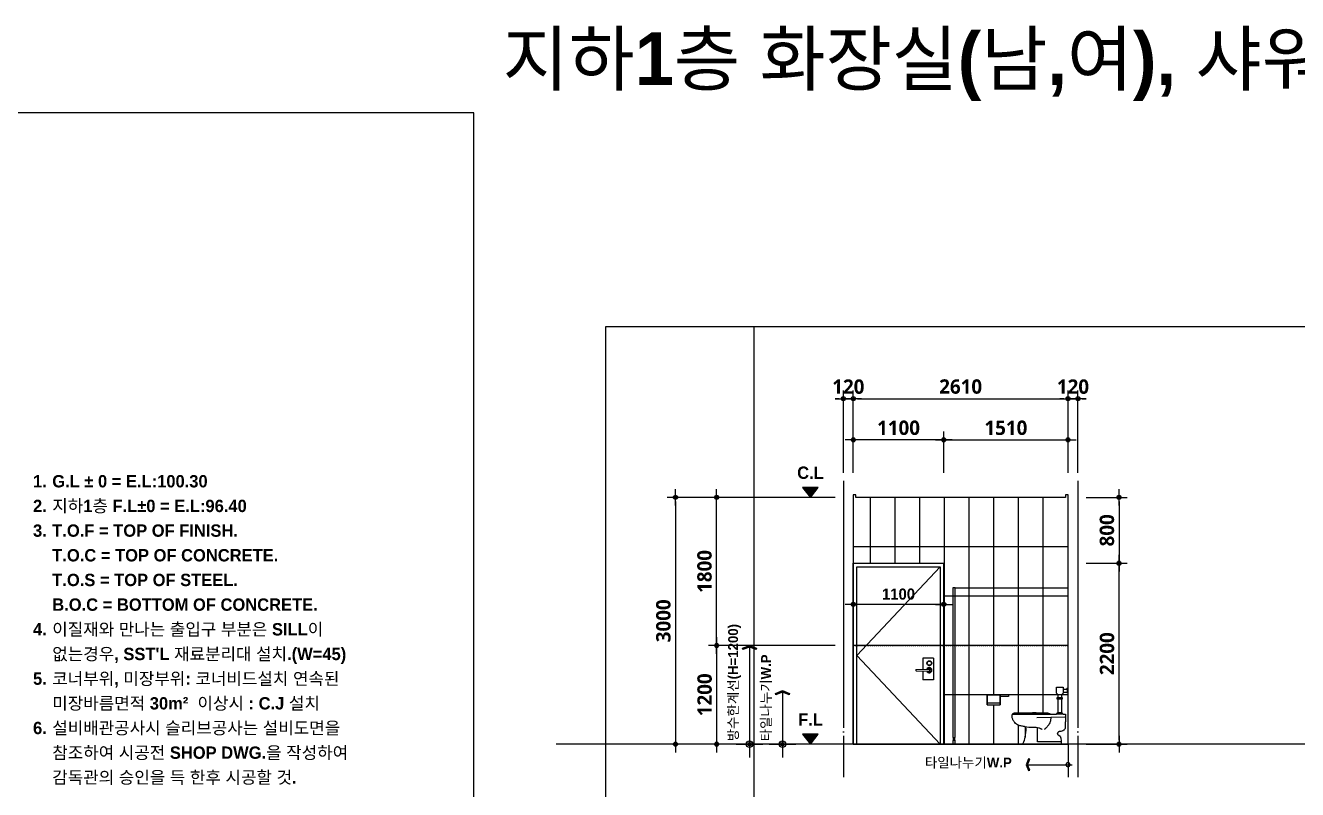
# Model space of a CAD drawing. Header units: millimetres. Extents: x 0 to 336000, y 0 to 30768.
# Drawn here: x 78549 to 94008, y 21473 to 30763 of the extents above; entities that cross this region are included whole.
import ezdxf
from ezdxf.enums import TextEntityAlignment as Align

# ---------------------------------------------------------------- set-up
doc = ezdxf.new("R2010")
doc.units = ezdxf.units.MM
doc.header["$LTSCALE"] = 50
doc.linetypes.add('CEN', pattern=[62, 60, -1, 0, -1])
doc.linetypes.add('HID', pattern=[0.5, 0.25, -0.25])
doc.layers.get('Defpoints').update_dxf_attribs({"color": 153})
for name, color, linetype in [('A-ANNO-DIM', 4, 'Continuous'), ('A-ANNO-GRA1', 7, 'Continuous'), ('A-ANNO-SYMB', 7, 'Continuous'), ('A-ANNO-TEXT1', 7, 'Continuous'), ('A-ANNO-TITL', 7, 'Continuous'), ('A-CEN', 1, 'CEN'), ('A-FLOR-TOIL-ELE1', 3, 'Continuous'), ('A-FLOR-TOIL-ELE2', 4, 'Continuous'), ('A-FLOR-TOIL-TILE', 8, 'Continuous'), ('A-ST-AXIS-DIM', 7, 'Continuous'), ('CEN', 1, 'Continuous'), ('DIM', 7, 'Continuous'), ('DOOR', 4, 'Continuous'), ('ELE2', 3, 'Continuous'), ('HID', 7, 'HID'), ('WIN', 6, 'Continuous')]:
    doc.layers.add(name, color=color, linetype=linetype)
doc.layers.add('G(그리드1)', color=185, linetype='Continuous', plot=False)
doc.layers.add('G(그리드2)', color=235, linetype='Continuous', plot=False)
doc.styles.add('2020음성 1차', font='나눔고딕Bold.ttf')
doc.styles.add('SH_진천_나눔', font='')
doc.styles.get('SH_진천_나눔').set_extended_font_data('NanumGothic', bold=True)
doc.dimstyles.new('SHP 50', dxfattribs={"dimscale": 50, "dimtxt": 3.5, "dimasz": 1, "dimexe": 2, "dimexo": 2, "dimgap": 1, "dimtad": 1, "dimdec": 0, "dimzin": 0, "dimdsep": 46, "dimtxsty": 'SH_진천_나눔', "dimblk": 'DIMDOT', "dimcen": 0.09, "dimclrd": 256, "dimclre": 256, "dimclrt": 3, "dimadec": 0, "dimazin": 1, "dimtfac": 1, "dimtdec": 0, "dimtix": 1, "dimtmove": 2, "dimatfit": 0, "dimldrblk": 'DIMDOT', "dimfxl": 1, "dimtolj": 1, "dimtzin": 0, "dimlwd": -1, "dimlwe": -1, "dimarcsym": 0})
doc.dimstyles.new('SHP 50내부', dxfattribs={"dimscale": 50, "dimtxt": 2.7, "dimasz": 1, "dimexe": 2, "dimexo": 2, "dimgap": 1, "dimtad": 1, "dimdec": 0, "dimzin": 0, "dimdsep": 46, "dimtxsty": '2020음성 1차', "dimblk": 'DIMDOT', "dimcen": 0.09, "dimclrd": 256, "dimclre": 256, "dimclrt": 3, "dimadec": 0, "dimazin": 1, "dimtfac": 1, "dimtdec": 0, "dimtix": 1, "dimtmove": 2, "dimatfit": 0, "dimldrblk": 'DIMDOT', "dimfxl": 1, "dimtolj": 1, "dimtzin": 0, "dimlwd": -1, "dimlwe": -1, "dimarcsym": 0})

# ---------------------------------------------------------------- blocks, each defined once
blk = doc.blocks.new('DIMDOT')
at = {"color": 0}
blk.add_line((-2, 0), (2, 0), dxfattribs=at)
for radius in [0.5, 0.25]:
    blk.add_circle((0, 0), radius, dxfattribs=at)
blk = doc.blocks.new('*D21071')
at = {"layer": 'A-ST-AXIS-DIM'}
for p, q in [((88489, 25325), (88489, 26325)), ((88609, 25325), (88609, 26325)), ((88439, 26225), (88389, 26225)), ((88609, 26225), (88489, 26225)), ((88659, 26225), (88709, 26225))]:
    blk.add_line(p, q, dxfattribs=at)
at = {"layer": 'Defpoints', "color": 0}
for p in [(88489, 26225), (88489, 25225), (88609, 25225)]:
    blk.add_point(p, dxfattribs=at)
at = {"layer": 'A-ST-AXIS-DIM', "linetype": 'ByBlock', "xscale": 50, "yscale": 50, "zscale": 50}
blk.add_blockref('DIMDOT', (88489, 26225), dxfattribs=at)
at = {"layer": 'A-ST-AXIS-DIM', "linetype": 'ByBlock', "xscale": 50, "yscale": 50, "zscale": 50, "rotation": 180}
blk.add_blockref('DIMDOT', (88609, 26225), dxfattribs=at)
at = {"layer": 'A-ST-AXIS-DIM', "color": 3, "insert": (88549, 26371), "char_height": 175, "attachment_point": 5, "style": 'SH_진천_나눔'}
blk.add_mtext('\\A1;120', dxfattribs=at)
blk = doc.blocks.new('*D21072')
at = {"layer": 'A-ST-AXIS-DIM'}
for p, q in [((88609, 25325), (88609, 26325)), ((91219, 25325), (91219, 26325)), ((88659, 26225), (91169, 26225))]:
    blk.add_line(p, q, dxfattribs=at)
at = {"layer": 'Defpoints', "color": 0}
for p in [(91219, 26225), (88609, 25225), (91219, 25225)]:
    blk.add_point(p, dxfattribs=at)
at = {"layer": 'A-ST-AXIS-DIM', "linetype": 'ByBlock', "xscale": 50, "yscale": 50, "zscale": 50, "rotation": 180}
blk.add_blockref('DIMDOT', (88609, 26225), dxfattribs=at)
at = {"layer": 'A-ST-AXIS-DIM', "linetype": 'ByBlock', "xscale": 50, "yscale": 50, "zscale": 50}
blk.add_blockref('DIMDOT', (91219, 26225), dxfattribs=at)
at = {"layer": 'A-ST-AXIS-DIM', "color": 3, "insert": (89914, 26372), "char_height": 175, "attachment_point": 5, "style": 'SH_진천_나눔'}
blk.add_mtext('\\A1;2610', dxfattribs=at)
blk = doc.blocks.new('*D21073')
at = {"layer": 'A-ST-AXIS-DIM'}
for p, q in [((91219, 25325), (91219, 26325)), ((91339, 25325), (91339, 26325)), ((91169, 26225), (91119, 26225)), ((91219, 26225), (91339, 26225)), ((91389, 26225), (91439, 26225))]:
    blk.add_line(p, q, dxfattribs=at)
at = {"layer": 'Defpoints', "color": 0}
for p in [(91339, 26225), (91219, 25225), (91339, 25225)]:
    blk.add_point(p, dxfattribs=at)
at = {"layer": 'A-ST-AXIS-DIM', "linetype": 'ByBlock', "xscale": 50, "yscale": 50, "zscale": 50}
blk.add_blockref('DIMDOT', (91219, 26225), dxfattribs=at)
at = {"layer": 'A-ST-AXIS-DIM', "linetype": 'ByBlock', "xscale": 50, "yscale": 50, "zscale": 50, "rotation": 180}
blk.add_blockref('DIMDOT', (91339, 26225), dxfattribs=at)
at = {"layer": 'A-ST-AXIS-DIM', "color": 3, "insert": (91279, 26371), "char_height": 175, "attachment_point": 5, "style": 'SH_진천_나눔'}
blk.add_mtext('\\A1;120', dxfattribs=at)
blk = doc.blocks.new('*D21074')
at = {"layer": 'A-ST-AXIS-DIM'}
for p, q in [((88389, 25025), (86349, 25025)), ((86449, 24975), (86449, 22075)), ((88389, 22025), (86349, 22025))]:
    blk.add_line(p, q, dxfattribs=at)
at = {"layer": 'Defpoints', "color": 0}
for p in [(88489, 25025), (86449, 22025), (88489, 22025)]:
    blk.add_point(p, dxfattribs=at)
at = {"layer": 'A-ST-AXIS-DIM', "linetype": 'ByBlock', "xscale": 50, "yscale": 50, "zscale": 50}
for p, rotation in [((86449, 25025), 90), ((86449, 22025), 270)]:
    blk.add_blockref('DIMDOT', p, dxfattribs=dict(at, rotation=rotation))
at = {"layer": 'A-ST-AXIS-DIM', "color": 3, "insert": (86302, 23525), "char_height": 175, "attachment_point": 5, "rotation": 90, "style": 'SH_진천_나눔'}
blk.add_mtext('\\A1;3000', dxfattribs=at)
blk = doc.blocks.new('*D21075')
at = {"layer": 'A-ST-AXIS-DIM'}
for p, q in [((88389, 25025), (86849, 25025)), ((86949, 23275), (86949, 24975)), ((88389, 23225), (86849, 23225))]:
    blk.add_line(p, q, dxfattribs=at)
at = {"layer": 'Defpoints', "color": 0}
for p in [(86949, 25025), (88489, 25025), (88489, 23225)]:
    blk.add_point(p, dxfattribs=at)
at = {"layer": 'A-ST-AXIS-DIM', "linetype": 'ByBlock', "xscale": 50, "yscale": 50, "zscale": 50}
for p, rotation in [((86949, 25025), 90), ((86949, 23225), 270)]:
    blk.add_blockref('DIMDOT', p, dxfattribs=dict(at, rotation=rotation))
at = {"layer": 'A-ST-AXIS-DIM', "color": 3, "insert": (86802, 24125), "char_height": 175, "attachment_point": 5, "rotation": 90, "style": 'SH_진천_나눔'}
blk.add_mtext('\\A1;1800', dxfattribs=at)
blk = doc.blocks.new('*D21076')
at = {"layer": 'A-ST-AXIS-DIM'}
for p, q in [((88389, 23225), (86849, 23225)), ((86949, 23175), (86949, 22075)), ((88389, 22025), (86849, 22025))]:
    blk.add_line(p, q, dxfattribs=at)
at = {"layer": 'Defpoints', "color": 0}
for p in [(88489, 23225), (86949, 22025), (88489, 22025)]:
    blk.add_point(p, dxfattribs=at)
at = {"layer": 'A-ST-AXIS-DIM', "linetype": 'ByBlock', "xscale": 50, "yscale": 50, "zscale": 50}
for p, rotation in [((86949, 23225), 90), ((86949, 22025), 270)]:
    blk.add_blockref('DIMDOT', p, dxfattribs=dict(at, rotation=rotation))
at = {"layer": 'A-ST-AXIS-DIM', "color": 3, "insert": (86803, 22625), "char_height": 175, "attachment_point": 5, "rotation": 90, "style": 'SH_진천_나눔'}
blk.add_mtext('\\A1;1200', dxfattribs=at)
blk = doc.blocks.new('*D21077')
at = {"layer": 'A-ST-AXIS-DIM'}
for p, q in [((91439, 24225), (91939, 24225)), ((91839, 22075), (91839, 24175)), ((91439, 22025), (91939, 22025))]:
    blk.add_line(p, q, dxfattribs=at)
at = {"layer": 'Defpoints', "color": 0}
for p in [(91339, 24225), (91839, 24225), (91339, 22025)]:
    blk.add_point(p, dxfattribs=at)
at = {"layer": 'A-ST-AXIS-DIM', "linetype": 'ByBlock', "xscale": 50, "yscale": 50, "zscale": 50}
for p, rotation in [((91839, 24225), 90), ((91839, 22025), 270)]:
    blk.add_blockref('DIMDOT', p, dxfattribs=dict(at, rotation=rotation))
at = {"layer": 'A-ST-AXIS-DIM', "color": 3, "insert": (91693, 23125), "char_height": 175, "attachment_point": 5, "rotation": 90, "style": 'SH_진천_나눔'}
blk.add_mtext('\\A1;2200', dxfattribs=at)
blk = doc.blocks.new('*D21078')
at = {"layer": 'A-ST-AXIS-DIM'}
for p, q in [((91439, 25025), (91939, 25025)), ((91839, 24975), (91839, 24275)), ((91439, 24225), (91939, 24225))]:
    blk.add_line(p, q, dxfattribs=at)
at = {"layer": 'Defpoints', "color": 0}
for p in [(91339, 25025), (91339, 24225), (91839, 24225)]:
    blk.add_point(p, dxfattribs=at)
at = {"layer": 'A-ST-AXIS-DIM', "linetype": 'ByBlock', "xscale": 50, "yscale": 50, "zscale": 50}
for p, rotation in [((91839, 25025), 90), ((91839, 24225), 270)]:
    blk.add_blockref('DIMDOT', p, dxfattribs=dict(at, rotation=rotation))
at = {"layer": 'A-ST-AXIS-DIM', "color": 3, "insert": (91692, 24625), "char_height": 175, "attachment_point": 5, "rotation": 90, "style": 'SH_진천_나눔'}
blk.add_mtext('\\A1;800', dxfattribs=at)
blk = doc.blocks.new('*D21079')
at = {"layer": 'A-ST-AXIS-DIM'}
for p, q in [((88609, 25325), (88609, 25825)), ((89709, 25325), (89709, 25825)), ((89659, 25725), (88659, 25725))]:
    blk.add_line(p, q, dxfattribs=at)
at = {"layer": 'Defpoints', "color": 0}
for p in [(88609, 25725), (88609, 25225), (89709, 25225)]:
    blk.add_point(p, dxfattribs=at)
at = {"layer": 'A-ST-AXIS-DIM', "linetype": 'ByBlock', "xscale": 50, "yscale": 50, "zscale": 50, "rotation": 180}
blk.add_blockref('DIMDOT', (88609, 25725), dxfattribs=at)
at = {"layer": 'A-ST-AXIS-DIM', "linetype": 'ByBlock', "xscale": 50, "yscale": 50, "zscale": 50}
blk.add_blockref('DIMDOT', (89709, 25725), dxfattribs=at)
at = {"layer": 'A-ST-AXIS-DIM', "color": 3, "insert": (89159, 25871), "char_height": 175, "attachment_point": 5, "style": 'SH_진천_나눔'}
blk.add_mtext('\\A1;1100', dxfattribs=at)
blk = doc.blocks.new('ARROWX')
blk.add_lwpolyline([(-0.2, -0.5), (-0.293, -0.463), (-0.108, 0), (-0.293, 0.463), (-0.2, 0.5), (0, 0)], close=True)
for points in [[(-0.2, 0.5), (-0.293, 0.463), (0, 0), (-0.108, 0)], [(0, 0), (-0.108, 0), (-0.2, -0.5), (-0.293, -0.463)]]:
    blk.add_solid(points)
blk = doc.blocks.new('Z_DOT')
at = {"layer": 'DIM', "color": 0}
for p, q in [((0, -3), (0, 3)), ((-3, 0), (3, 0))]:
    blk.add_line(p, q, dxfattribs=at)
for radius in [0.75, 0.375]:
    blk.add_circle((0, 0), radius, dxfattribs=at)
blk = doc.blocks.new('*D21080')
at = {"layer": 'A-ST-AXIS-DIM'}
for p, q in [((89709, 25325), (89709, 25825)), ((91219, 25325), (91219, 25825)), ((89759, 25725), (91169, 25725))]:
    blk.add_line(p, q, dxfattribs=at)
at = {"layer": 'Defpoints', "color": 0}
for p in [(91219, 25725), (89709, 25225), (91219, 25225)]:
    blk.add_point(p, dxfattribs=at)
at = {"layer": 'A-ST-AXIS-DIM', "linetype": 'ByBlock', "xscale": 50, "yscale": 50, "zscale": 50, "rotation": 180}
blk.add_blockref('DIMDOT', (89709, 25725), dxfattribs=at)
at = {"layer": 'A-ST-AXIS-DIM', "linetype": 'ByBlock', "xscale": 50, "yscale": 50, "zscale": 50}
blk.add_blockref('DIMDOT', (91219, 25725), dxfattribs=at)
at = {"layer": 'A-ST-AXIS-DIM', "color": 3, "insert": (90464, 25871), "char_height": 175, "attachment_point": 5, "style": 'SH_진천_나눔'}
blk.add_mtext('\\A1;1510', dxfattribs=at)
blk = doc.blocks.new('*D21081')
at = {"layer": 'A-ANNO-DIM'}
for p, q in [((88609, 23625), (88609, 23825)), ((89709, 23625), (89709, 23825)), ((89659, 23725), (88659, 23725))]:
    blk.add_line(p, q, dxfattribs=at)
at = {"layer": 'Defpoints', "color": 0}
for p in [(88609, 23725), (88609, 23525), (89709, 23525)]:
    blk.add_point(p, dxfattribs=at)
at = {"layer": 'A-ANNO-DIM', "linetype": 'ByBlock', "xscale": 50, "yscale": 50, "zscale": 50, "rotation": 180}
blk.add_blockref('DIMDOT', (88609, 23725), dxfattribs=at)
at = {"layer": 'A-ANNO-DIM', "linetype": 'ByBlock', "xscale": 50, "yscale": 50, "zscale": 50}
blk.add_blockref('DIMDOT', (89709, 23725), dxfattribs=at)
at = {"layer": 'A-ANNO-DIM', "color": 3, "insert": (89159, 23849), "char_height": 135, "attachment_point": 5, "style": '2020음성 1차'}
blk.add_mtext('\\A1;1100', dxfattribs=at)
blk = doc.blocks.new('_CIDOTB')
at = {"color": 0, "linetype": 'ByBlock'}
blk.add_line((2, 0), (-1, 0), dxfattribs=at)
blk.add_circle((0, 0), 0.5, dxfattribs=at)

msp = doc.modelspace()

# ---------------------------------------------------------------- hatches: boundary and pattern name
at = {"layer": 'A-ANNO-SYMB', "transparency": 33554687}
h = msp.add_hatch(color=256, dxfattribs=at)
h.dxf.hatch_style = 1
h.paths.add_polyline_path([(88184.2, 25145.5), (87993.2, 25145.5), (88088.7, 25025)])
h = msp.add_hatch(color=256, dxfattribs=at)
h.dxf.hatch_style = 1
h.paths.add_polyline_path([(88184.2, 22145.5), (87993.2, 22145.5), (88088.7, 22025)])

# ---------------------------------------------------------------- linework, layer by layer
at = {"layer": 'A-ANNO-GRA1'}
msp.add_lwpolyline([(85600, 27100), (85600, 1600), (119874.8, 1600), (119874.8, 27100)], close=True, dxfattribs=at)
at = {"layer": 'A-ANNO-SYMB'}
for p, q in [((87348.7, 23206.4), (87348.7, 22126.4)), ((87748.7, 22650.4), (87748.7, 22187)), ((90732.6, 21775), (91118.7, 21775))]:
    msp.add_line(p, q, dxfattribs=at)
at = {"layer": 'A-ANNO-SYMB', "transparency": 33554687}
for points in [[(88184.2, 25145.5), (87993.2, 25145.5), (88088.7, 25025)], [(88184.2, 22145.5), (87993.2, 22145.5), (88088.7, 22025)]]:
    msp.add_lwpolyline(points, close=True, dxfattribs=at)
at = {"layer": 'A-CEN'}
for p, q in [((88488.7, 25225), (88488.7, 21625)), ((91338.7, 25225), (91338.7, 21625))]:
    msp.add_line(p, q, dxfattribs=at)
at = {"layer": 'A-FLOR-TOIL-ELE1'}
msp.add_lwpolyline([(89708.7, 22025), (88608.7, 22025), (88608.7, 24225), (89708.7, 24225)], close=True, dxfattribs=at)
at = {"layer": 'A-FLOR-TOIL-ELE2'}
for p, q in [((89452.6, 23070.8), (89452.6, 22935.2)), ((89583.6, 23070.8), (89452.6, 23070.8)), ((89583.6, 23070.8), (89583.6, 22809)), ((89375.2, 22932.9), (89532.3, 22937.6)), ((89375.2, 22917.1), (89532.3, 22912.4)), ((89452.6, 22914.8), (89452.6, 22809)), ((89583.6, 22809), (89452.6, 22809)), ((90237.7, 22624.1), (90393.7, 22624.1)), ((90237.7, 22624.1), (90237.7, 22504.1)), ((90237.7, 22504.1), (90237.7, 22624.1)), ((90493.7, 22624.1), (90393.7, 22624.1)), ((90393.7, 22624.1), (90393.7, 22504.1)), ((90393.7, 22504.1), (90393.7, 22624.1)), ((90493.7, 22604.1), (90393.7, 22604.1)), ((90493.7, 22624.1), (90493.7, 22604.1)), ((91138.7, 22624.1), (91098.7, 22624.1)), ((91098.7, 22594.1), (91138.7, 22594.1)), ((91138.7, 22574.1), (91098.7, 22574.1)), ((91158.7, 22694.1), (91158.7, 22654.1)), ((91208.7, 22694.1), (91208.7, 22654.1)), ((90237.7, 22529.1), (90393.7, 22529.1)), ((90237.7, 22524.1), (90237.7, 22504.1)), ((90237.7, 22504.1), (90393.7, 22504.1)), ((91178.7, 22354.1), (90838.7, 22344.1)), ((91148.7, 22399.1), (91088.7, 22399.1)), ((91138.7, 22404.1), (91098.7, 22404.1)), ((90698.7, 22234.8), (90698.7, 22109.1)), ((90848.7, 22054.1), (90848.7, 22224.1)), ((91133.7, 22054.1), (90848.7, 22054.1))]:
    msp.add_line(p, q, dxfattribs=at)
for points in [[(88608.7, 22025), (88653.7, 22025), (88653.7, 24180), (89663.6, 24180), (89663.7, 22025)], [(91158.7, 22389.1), (91078.7, 22389.1)]]:
    msp.add_lwpolyline(points, dxfattribs=at)
for points in [[(89818.7, 22104.1), (89848.7, 22104.1), (89848.7, 23924.1), (89818.7, 23924.1)], [(89838.7, 22074.1), (89828.7, 22074.1), (89828.7, 22104.1), (89838.7, 22104.1)]]:
    msp.add_lwpolyline(points, close=True, dxfattribs=at)
for points in [[(91133.7, 22024.1), (90683.7, 22024.1, -0.5766821), (90675.2, 22038.8, 0.0999378), (90698.7, 22109.1), (90708.7, 22194.1, 0.0164649), (90709, 22203.8, 0.0154745), (90708.7, 22214.1, 0.0650559), (90707.7, 22219.6, 0.0347128), (90703.7, 22229.1, 0.1313089), (90698.8, 22234.7, 0.0884774), (90688.7, 22239.1, -0.0055303), (90645.9, 22246.4, -0.0191673), (90633.7, 22249.1, -0.0518299), (90617.5, 22255.2, -0.032539), (90593.7, 22269.1, -0.0479468), (90571.8, 22287.2, -0.0636254), (90558.7, 22304.1, -0.0315973), (90549.3, 22322.8, -0.0383776), (90543.7, 22339.1, -0.0135161), (90540.6, 22352.7, -0.0163211), (90538.7, 22364.1, -0.0330412), (90538.1, 22372.6, -0.0426563), (90538.7, 22379.1, -0.1549414), (90542.6, 22386.6, -0.1989124), (90548.7, 22389.1), (90803.7, 22389.1), (91078.7, 22389.1), (91083.7, 22399.1), (91088.7, 22399.1), (91088.7, 22404.1), (91098.7, 22404.1), (91098.7, 22574.1), (91088.7, 22574.1), (91088.7, 22594.1), (91098.7, 22594.1), (91098.7, 22624.1), (91078.7, 22644.1), (91078.7, 22719.1), (91158.7, 22719.1), (91158.7, 22694.1), (91208.7, 22694.1), (91208.7, 22704.1), (91218.7, 22709.1)], [(91218.7, 22639.1), (91208.7, 22649.1), (91208.7, 22654.1), (91158.7, 22654.1), (91158.7, 22644.1), (91138.7, 22624.1), (91138.7, 22594.1), (91148.7, 22594.1), (91148.7, 22574.1), (91138.7, 22574.1), (91138.7, 22404.1), (91148.7, 22404.1), (91148.7, 22399.1), (91153.7, 22399.1), (91158.7, 22389.1), (91188.7, 22389.1), (91188.7, 22329.1), (91188.7, 22299.1, -0.4142136), (91186.2, 22296.6, 0.4142136), (91183.7, 22294.1), (91183.7, 22259.1), (91183.7, 22224.1, -0.0954146), (91181, 22209.9, -0.1061955), (91173.7, 22199.1, -0.0760075), (91166.3, 22193.9, -0.0280162), (91143.7, 22184.1, -0.0760763), (91117.6, 22178.8, 0.1407596), (91103.7, 22174.1, 0.0445652), (91098.8, 22170.1, 0.0360624), (91093.7, 22164.1, 0.04442), (91089.8, 22157.8, 0.0885716), (91088.7, 22154.1, 0.1444756), (91089.7, 22148.7, 0.1305202), (91093.7, 22144.1), (91108.7, 22134.1), (91123.7, 22124.1, -0.1667819), (91125.2, 22122.2, -0.0297034), (91128.7, 22109.1, -0.0152699), (91130, 22101.9, -0.0039741), (91133.7, 22074.1, -0.0315106), (91136.7, 22027.1, -0.4142136), (91133.7, 22024.1)], [(91008.7, 22349.1, 0.0105575), (91008.9, 22339.3, 0.020332), (91008.7, 22334.1, 0.0151462), (91006.3, 22312.4, 0.0245814), (91003.7, 22299.1, 0.0559194), (90997.6, 22282.6, 0.0359211), (90983.7, 22259.1, 0.0278972), (90970.8, 22242.6, 0.0181769), (90948.7, 22219.1, 0.0339544), (90942.5, 22213.8, 0.0166436), (90928.7, 22204.1)], [(90688.7, 22239.1, 0.0497367), (90800.2, 22232.6, -0.0871938), (90863.7, 22224.1, -0.0184175), (90875.4, 22220, -0.015676), (90888.7, 22214.1, -0.0362152), (90894.4, 22210.9, -0.0207883), (90903.7, 22204.1)]]:
    msp.add_lwpolyline(points, format="xyb", dxfattribs=at)
for points in [[(90998.7, 22394.1), (90763.7, 22394.1), (90543.7, 22394.1, 0.6681786), (90543.5, 22394.7, 0.0416159), (90548.7, 22399.1, 0.145358), (90566.9, 22405.4, 0.0123166), (90788.7, 22409.1, 0.0048499), (90957.3, 22406.2, 0.0495317), (90973.7, 22404.1, 0.0388998), (90999.1, 22396.2, 0.8257928)], [(89833.7, 22024.1), (89823.7, 22024.1), (89823.7, 22069.1, -0.4142136), (89828.7, 22074.1), (89838.7, 22074.1, -0.4142136), (89843.7, 22069.1), (89843.7, 22024.1)]]:
    msp.add_lwpolyline(points, format="xyb", close=True, dxfattribs=at)
for radius in [29.9, 24.7]:
    msp.add_circle((89533.8, 23010.1), radius, dxfattribs=at)
for centre, radius, start, end in [((89375.2, 22925), 7.85, 90, 270), ((89532.3, 22925), 31.4, 201.84858, 158.15142), ((89532.3, 22925), 20.4, 216.2414, 143.7586), ((89526.1, 22925), 14, 295.98923, 64.01077)]:
    msp.add_arc(centre, radius, start, end, dxfattribs=at)
at = {"layer": 'A-FLOR-TOIL-TILE'}
for p, q in [((88818.7, 24225), (88818.7, 25025)), ((89118.7, 24225), (89118.7, 25025)), ((89418.7, 24225), (89418.7, 25025)), ((89718.7, 22025), (89718.7, 25025)), ((90018.7, 22025), (90018.7, 25025)), ((90318.7, 22624.1), (90318.7, 25025)), ((90618.7, 22389.1), (90618.7, 25025)), ((90918.7, 22406.6), (90918.7, 25025)), ((91218.7, 24425), (88608.7, 24425)), ((91218.7, 23825), (89708.7, 23825)), ((91218.7, 23225), (88608.7, 23225)), ((91218.7, 22625), (89708.7, 22625)), ((90318.7, 22025), (90318.7, 22504.1)), ((90618.7, 22025), (90618.7, 22254.6))]:
    msp.add_line(p, q, dxfattribs=at)
at = {"layer": 'CEN'}
msp.add_line((91218.7, 22025), (91218.7, 21625), dxfattribs=at)
at = {"layer": 'Defpoints'}
msp.add_lwpolyline([(84000, 0), (84000, 29700), (42000, 29700), (42000, 0)], close=True, dxfattribs=at)
at = {"layer": 'DOOR'}
for p, q in [((88608.7, 24225), (89708.6, 24225)), ((88608.7, 22025), (88608.7, 24225)), ((89708.7, 22025), (89708.7, 24225)), ((89663.7, 22025), (88653.7, 22025))]:
    msp.add_line(p, q, dxfattribs=at)
msp.add_lwpolyline([(88608.7, 22025), (88608.7, 24225), (89708.6, 24225), (89708.7, 22025), (89663.7, 22025)], dxfattribs=at)
at = {"layer": 'ELE2'}
msp.add_lwpolyline([(91218.7, 25025), (91218.7, 25055), (91188.7, 25055), (91188.7, 25025), (88638.7, 25025), (88638.7, 25055), (88608.7, 25055), (88608.7, 25025), (88608.7, 22025), (91218.7, 22025)], close=True, dxfattribs=at)
at = {"layer": 'G(그리드1)'}
msp.add_line((120474.8, 22025), (85000, 22025), dxfattribs=at)
at = {"layer": 'G(그리드2)'}
msp.add_line((87400, 27100), (87400, 1000), dxfattribs=at)
at = {"layer": 'HID', "ltscale": 1000}
msp.add_line((89848.7, 23924.1), (91218.7, 23924.1), dxfattribs=at)
at = {"layer": 'HID'}
msp.add_line((88608.7, 23225), (91218.7, 23225), dxfattribs=at)
at = {"layer": 'WIN', "color": 1, "linetype": 'HID', "ltscale": 400}
msp.add_lwpolyline([(89663.6, 24180), (88653.6, 23102.5), (89663.6, 22025)], dxfattribs=at)

# ---------------------------------------------------------------- block references
at = {"layer": 'A-ANNO-SYMB'}
for name, p, xscale, yscale, zscale, rotation in [('ARROWX', (87348.7, 23225), 172.7999999999884, 172.7999999999884, 172.7999999999884, 90), ('ARROWX', (87748.7, 22676.2), 172.7999999999884, 172.7999999999884, 172.7999999999884, 90), ('Z_DOT', (87348.7, 22025), 54, 54, 54, 270), ('Z_DOT', (87748.7, 22025), 54, 54, 54, 270)]:
    msp.add_blockref(name, p, dxfattribs=dict(at, xscale=xscale, yscale=yscale, zscale=zscale, rotation=rotation))
for name, p, xscale, yscale, zscale in [('ARROWX', (90711.1, 21775), -144, 144, 144), ('_CIDOTB', (91218.7, 21775), -50, 50, 50)]:
    msp.add_blockref(name, p, dxfattribs=dict(at, xscale=xscale, yscale=yscale, zscale=zscale))

# ---------------------------------------------------------------- texts
at = {"layer": 'A-ANNO-TEXT1', "style": '2020음성 1차'}
for s, p in [('C.L', (88088.7, 25325.5)), ('F.L', (88088.7, 22325.5))]:
    msp.add_text(s, height=150, dxfattribs=at).set_placement(p, align=Align.MIDDLE_CENTER)
for s, p in [('방수한계선(H=1200)', (87208.5, 22059.9)), ('타일나누기W.P', (87608.5, 22059.9))]:
    msp.add_text(s, height=120, rotation=90, dxfattribs=at).set_placement(p)
msp.add_text('타일나누기W.P', height=120, dxfattribs=at).set_placement((89479.4, 21801.4), align=Align.MIDDLE_LEFT)
at = {"layer": 'A-ANNO-TITL', "style": '2020음성 1차'}
for s, p in [('1.', (78724.8, 25221.8)), ('2.', (78724.8, 24921.8)), ('3.', (78724.8, 24621.8)), ('4.', (78724.8, 23421.8)), ('5.', (78724.8, 22821.8)), ('6.', (78724.8, 22221.8))]:
    msp.add_text(s, height=150, dxfattribs=at).set_placement(p, align=Align.MIDDLE_CENTER)
for s, p in [('G.L %%P 0 = E.L:100.30', (78874.8, 25221.8)), ('지하1층 F.L%%P0 = E.L:96.40', (78874.8, 24921.8)), ('T.O.F = TOP OF FINISH.', (78874.8, 24621.8)), ('T.O.C = TOP OF CONCRETE.', (78874.8, 24321.8)), ('T.O.S = TOP OF STEEL.', (78874.8, 24021.8)), ('B.O.C = BOTTOM OF CONCRETE.', (78874.8, 23721.8)), ('이질재와 만나는 출입구 부분은 SILL이', (78874.8, 23421.8)), ("없는경우, SST'L 재료분리대 설치.(W=45)", (78874.8, 23121.8)), ('코너부위, 미장부위: 코너비드설치 연속된', (78874.8, 22821.8)), ('미장바름면적 30m²  이상시 : C.J 설치 ', (78874.8, 22521.8)), ('설비배관공사시 슬리브공사는 설비도면을', (78874.8, 22221.8)), ('참조하여 시공전 SHOP DWG.을 작성하여 ', (78874.8, 21921.8)), ('감독관의 승인을 득 한후 시공할 것.', (78874.8, 21621.8))]:
    msp.add_text(s, height=150, dxfattribs=at).set_placement(p, align=Align.MIDDLE_LEFT)
at = {"layer": 'Defpoints', "style": '2020음성 1차'}
msp.add_text('지하1층 화장실(남,여), 샤워/탈의실(남,여) 전개도-2', height=640, dxfattribs=at).set_placement((84347.1, 30039.7))

# ---------------------------------------------------------------- dimensions: what is measured, and where the dimension line sits
at = {"layer": 'A-ANNO-DIM'}
dim = msp.add_linear_dim(base=(88608.7, 23725), p1=(89708.7, 23525), p2=(88608.7, 23525), angle=180, dimstyle='SHP 50내부', override={"dimtxsty": '2020음성 1차', "dimldrblk": 'DIMDOT'}, dxfattribs=at)
dim.commit()
dim.dimension.update_dxf_attribs({"geometry": '*D21081', "text_midpoint": (89158.7, 23849)})
at = {"layer": 'A-ST-AXIS-DIM'}
for base, p1, p2, picture, middle in [((88488.7, 26225), (88608.7, 25225), (88488.7, 25225), '*D21071', (88548.7, 26371.2)), ((88608.7, 25725), (89708.6, 25225), (88608.7, 25225), '*D21079', (89158.6, 25871))]:
    dim = msp.add_linear_dim(base=base, p1=p1, p2=p2, dimstyle='SHP 50', override={"dimtxsty": 'SH_진천_나눔', "dimldrblk": 'DIMDOT'}, dxfattribs=at)
    dim.commit()
    dim.dimension.update_dxf_attribs({"geometry": picture, "text_midpoint": middle})
for base, p1, p2, angle, picture, middle in [((91218.7, 26225), (88608.7, 25225), (91218.7, 25225), 180, '*D21072', (89913.7, 26371.6)), ((91338.7, 26225), (91218.7, 25225), (91338.7, 25225), 180, '*D21073', (91278.7, 26371.2)), ((91218.7, 25725), (89708.6, 25225), (91218.7, 25225), 180, '*D21080', (90463.6, 25871.2)), ((86448.7, 22025), (88488.7, 25025), (88488.7, 22025), 270, '*D21074', (86302.1, 23525)), ((86948.7, 25025), (88488.7, 23225), (88488.7, 25025), 90, '*D21075', (86802.1, 24125)), ((91838.7, 24225), (91338.7, 25025), (91338.7, 24225), 270, '*D21078', (91692.1, 24625)), ((91838.7, 24225), (91338.7, 22025), (91338.7, 24225), 90, '*D21077', (91692.5, 23125)), ((86948.7, 22025), (88488.7, 23225), (88488.7, 22025), 270, '*D21076', (86802.5, 22625))]:
    dim = msp.add_linear_dim(base=base, p1=p1, p2=p2, angle=angle, dimstyle='SHP 50', override={"dimtxsty": 'SH_진천_나눔', "dimldrblk": 'DIMDOT'}, dxfattribs=at)
    dim.commit()
    dim.dimension.update_dxf_attribs({"geometry": picture, "text_midpoint": middle})

doc.saveas('drawing.dxf')
